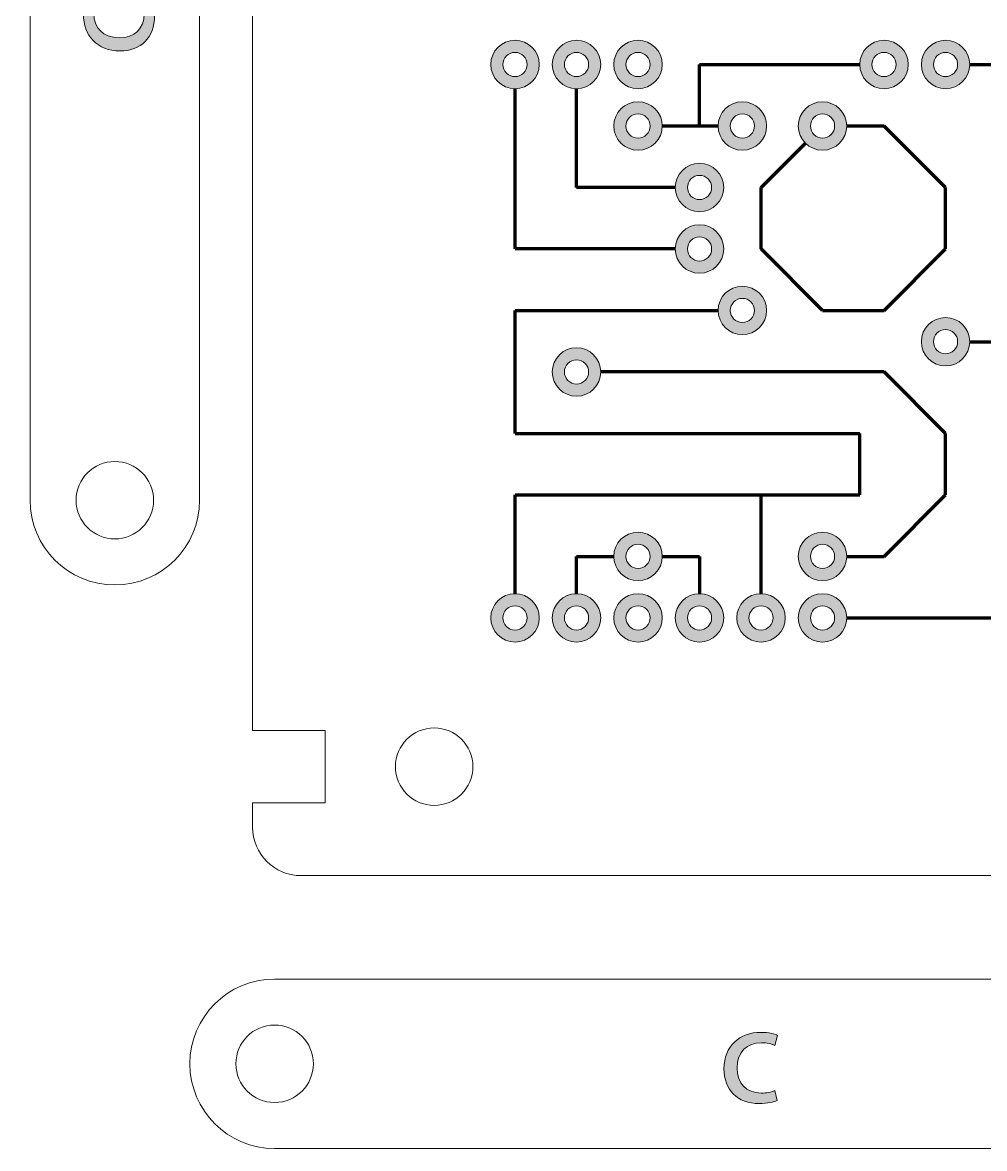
# Model space of a CAD drawing. Header units: inches. Extents: x 4 to 407, y 4 to 300.
# Drawn here: x 95.27 to 135, y 5.23 to 51.75 of the extents above; entities that cross this region are included whole.
import ezdxf

# ---------------------------------------------------------------- set-up
doc = ezdxf.new("R2010")
doc.units = ezdxf.units.IN
doc.header["$MEASUREMENT"] = 0
doc.layers.add('Ebene 1', color=7, linetype='Continuous')

# ---------------------------------------------------------------- blocks, each defined once
blk = doc.blocks.new('block 48')
at = {"layer": 'Ebene 1'}
h = blk.add_hatch(color=250, dxfattribs=at)
h.dxf.hatch_style = 2
edge = h.paths.add_edge_path()
edge.add_spline(control_points=[(114.614, 50.015), (114.614, 49.462), (115.061, 49.014), (115.614, 49.014), (116.166, 49.014), (116.614, 49.462), (116.614, 50.015), (116.614, 50.566), (116.166, 51.014), (115.614, 51.014), (115.061, 51.014), (114.614, 50.566), (114.614, 50.015)], knot_values=[0, 0, 0, 0, 1, 1, 1, 2, 2, 2, 3, 3, 3, 4, 4, 4, 4], degree=3, periodic=1)
edge = h.paths.add_edge_path()
edge.add_spline(control_points=[(116.113, 50.014), (116.113, 49.738), (115.89, 49.514), (115.614, 49.514), (115.338, 49.514), (115.114, 49.738), (115.114, 50.014), (115.114, 50.29), (115.338, 50.514), (115.614, 50.514), (115.89, 50.514), (116.113, 50.29), (116.113, 50.014)], knot_values=[0, 0, 0, 0, 1, 1, 1, 2, 2, 2, 3, 3, 3, 4, 4, 4, 4], degree=3, periodic=1)
h = blk.add_hatch(color=250, dxfattribs=at)
h.dxf.hatch_style = 2
edge = h.paths.add_edge_path()
edge.add_spline(control_points=[(117.154, 50.015), (117.154, 49.462), (117.601, 49.014), (118.154, 49.014), (118.706, 49.014), (119.153, 49.462), (119.153, 50.015), (119.153, 50.566), (118.706, 51.014), (118.154, 51.014), (117.601, 51.014), (117.154, 50.566), (117.154, 50.015)], knot_values=[0, 0, 0, 0, 1, 1, 1, 2, 2, 2, 3, 3, 3, 4, 4, 4, 4], degree=3, periodic=1)
edge = h.paths.add_edge_path()
edge.add_spline(control_points=[(118.654, 50.014), (118.654, 49.738), (118.43, 49.514), (118.154, 49.514), (117.877, 49.514), (117.653, 49.738), (117.653, 50.014), (117.653, 50.29), (117.877, 50.514), (118.154, 50.514), (118.43, 50.514), (118.654, 50.29), (118.654, 50.014)], knot_values=[0, 0, 0, 0, 1, 1, 1, 2, 2, 2, 3, 3, 3, 4, 4, 4, 4], degree=3, periodic=1)
h = blk.add_hatch(color=250, dxfattribs=at)
h.dxf.hatch_style = 2
edge = h.paths.add_edge_path()
edge.add_spline(control_points=[(119.694, 50.014), (119.694, 49.462), (120.142, 49.014), (120.693, 49.014), (121.246, 49.014), (121.694, 49.462), (121.694, 50.014), (121.694, 50.566), (121.246, 51.014), (120.693, 51.014), (120.142, 51.014), (119.694, 50.566), (119.694, 50.014)], knot_values=[0, 0, 0, 0, 1, 1, 1, 2, 2, 2, 3, 3, 3, 4, 4, 4, 4], degree=3, periodic=1)
edge = h.paths.add_edge_path()
edge.add_spline(control_points=[(121.194, 50.014), (121.194, 49.738), (120.97, 49.514), (120.694, 49.514), (120.418, 49.514), (120.194, 49.738), (120.194, 50.014), (120.194, 50.29), (120.418, 50.514), (120.694, 50.514), (120.97, 50.514), (121.194, 50.29), (121.194, 50.014)], knot_values=[0, 0, 0, 0, 1, 1, 1, 2, 2, 2, 3, 3, 3, 4, 4, 4, 4], degree=3, periodic=1)
h = blk.add_hatch(color=250, dxfattribs=at)
h.dxf.hatch_style = 2
edge = h.paths.add_edge_path()
edge.add_spline(control_points=[(129.854, 50.015), (129.854, 49.462), (130.301, 49.014), (130.854, 49.014), (131.406, 49.014), (131.853, 49.462), (131.853, 50.015), (131.853, 50.566), (131.406, 51.014), (130.854, 51.014), (130.301, 51.014), (129.854, 50.566), (129.854, 50.015)], knot_values=[0, 0, 0, 0, 1, 1, 1, 2, 2, 2, 3, 3, 3, 4, 4, 4, 4], degree=3, periodic=1)
edge = h.paths.add_edge_path()
edge.add_spline(control_points=[(131.354, 50.014), (131.354, 49.738), (131.13, 49.514), (130.854, 49.514), (130.577, 49.514), (130.353, 49.738), (130.353, 50.014), (130.353, 50.29), (130.577, 50.514), (130.854, 50.514), (131.13, 50.514), (131.354, 50.29), (131.354, 50.014)], knot_values=[0, 0, 0, 0, 1, 1, 1, 2, 2, 2, 3, 3, 3, 4, 4, 4, 4], degree=3, periodic=1)
h = blk.add_hatch(color=250, dxfattribs=at)
h.dxf.hatch_style = 2
edge = h.paths.add_edge_path()
edge.add_spline(control_points=[(132.394, 50.015), (132.394, 49.462), (132.842, 49.014), (133.394, 49.014), (133.946, 49.014), (134.394, 49.462), (134.394, 50.015), (134.394, 50.566), (133.946, 51.014), (133.394, 51.014), (132.842, 51.014), (132.394, 50.566), (132.394, 50.015)], knot_values=[0, 0, 0, 0, 1, 1, 1, 2, 2, 2, 3, 3, 3, 4, 4, 4, 4], degree=3, periodic=1)
edge = h.paths.add_edge_path()
edge.add_spline(control_points=[(133.894, 50.014), (133.894, 49.738), (133.67, 49.514), (133.394, 49.514), (133.118, 49.514), (132.894, 49.738), (132.894, 50.014), (132.894, 50.29), (133.118, 50.514), (133.394, 50.514), (133.67, 50.514), (133.894, 50.29), (133.894, 50.014)], knot_values=[0, 0, 0, 0, 1, 1, 1, 2, 2, 2, 3, 3, 3, 4, 4, 4, 4], degree=3, periodic=1)
h = blk.add_hatch(color=250, dxfattribs=at)
h.dxf.hatch_style = 2
edge = h.paths.add_edge_path()
edge.add_spline(control_points=[(119.694, 47.474), (119.694, 46.922), (120.142, 46.474), (120.693, 46.474), (121.246, 46.474), (121.694, 46.922), (121.694, 47.474), (121.694, 48.026), (121.246, 48.474), (120.693, 48.474), (120.142, 48.474), (119.694, 48.026), (119.694, 47.474)], knot_values=[0, 0, 0, 0, 1, 1, 1, 2, 2, 2, 3, 3, 3, 4, 4, 4, 4], degree=3, periodic=1)
edge = h.paths.add_edge_path()
edge.add_spline(control_points=[(121.194, 47.473), (121.194, 47.198), (120.97, 46.974), (120.694, 46.974), (120.418, 46.974), (120.194, 47.198), (120.194, 47.473), (120.194, 47.75), (120.418, 47.974), (120.694, 47.974), (120.97, 47.974), (121.194, 47.75), (121.194, 47.473)], knot_values=[0, 0, 0, 0, 1, 1, 1, 2, 2, 2, 3, 3, 3, 4, 4, 4, 4], degree=3, periodic=1)
h = blk.add_hatch(color=250, dxfattribs=at)
h.dxf.hatch_style = 2
edge = h.paths.add_edge_path()
edge.add_spline(control_points=[(124.003, 47.474), (124.003, 46.922), (124.451, 46.474), (125.004, 46.474), (125.556, 46.474), (126.004, 46.922), (126.004, 47.474), (126.004, 48.027), (125.556, 48.474), (125.004, 48.474), (124.451, 48.474), (124.003, 48.027), (124.003, 47.474)], knot_values=[0, 0, 0, 0, 1, 1, 1, 2, 2, 2, 3, 3, 3, 4, 4, 4, 4], degree=3, periodic=1)
edge = h.paths.add_edge_path()
edge.add_spline(control_points=[(125.503, 47.474), (125.503, 47.198), (125.28, 46.974), (125.004, 46.974), (124.728, 46.974), (124.504, 47.198), (124.504, 47.474), (124.504, 47.75), (124.728, 47.974), (125.004, 47.974), (125.28, 47.974), (125.503, 47.75), (125.503, 47.474)], knot_values=[0, 0, 0, 0, 1, 1, 1, 2, 2, 2, 3, 3, 3, 4, 4, 4, 4], degree=3, periodic=1)
h = blk.add_hatch(color=250, dxfattribs=at)
h.dxf.hatch_style = 2
edge = h.paths.add_edge_path()
edge.add_spline(control_points=[(127.314, 47.473), (127.314, 46.922), (127.761, 46.474), (128.314, 46.474), (128.866, 46.474), (129.314, 46.922), (129.314, 47.473), (129.314, 48.026), (128.866, 48.473), (128.314, 48.473), (127.761, 48.473), (127.314, 48.026), (127.314, 47.473)], knot_values=[0, 0, 0, 0, 1, 1, 1, 2, 2, 2, 3, 3, 3, 4, 4, 4, 4], degree=3, periodic=1)
edge = h.paths.add_edge_path()
edge.add_spline(control_points=[(128.813, 47.473), (128.813, 47.197), (128.59, 46.973), (128.314, 46.973), (128.038, 46.973), (127.814, 47.197), (127.814, 47.473), (127.814, 47.75), (128.038, 47.974), (128.314, 47.974), (128.59, 47.974), (128.813, 47.75), (128.813, 47.473)], knot_values=[0, 0, 0, 0, 1, 1, 1, 2, 2, 2, 3, 3, 3, 4, 4, 4, 4], degree=3, periodic=1)
h = blk.add_hatch(color=250, dxfattribs=at)
h.dxf.hatch_style = 2
edge = h.paths.add_edge_path()
edge.add_spline(control_points=[(122.234, 44.934), (122.234, 44.382), (122.681, 43.934), (123.234, 43.934), (123.786, 43.934), (124.234, 44.382), (124.234, 44.934), (124.234, 45.486), (123.786, 45.934), (123.234, 45.934), (122.681, 45.934), (122.234, 45.486), (122.234, 44.934)], knot_values=[0, 0, 0, 0, 1, 1, 1, 2, 2, 2, 3, 3, 3, 4, 4, 4, 4], degree=3, periodic=1)
edge = h.paths.add_edge_path()
edge.add_spline(control_points=[(123.734, 44.934), (123.734, 44.658), (123.51, 44.434), (123.234, 44.434), (122.958, 44.434), (122.734, 44.658), (122.734, 44.934), (122.734, 45.21), (122.958, 45.434), (123.234, 45.434), (123.51, 45.434), (123.734, 45.21), (123.734, 44.934)], knot_values=[0, 0, 0, 0, 1, 1, 1, 2, 2, 2, 3, 3, 3, 4, 4, 4, 4], degree=3, periodic=1)
h = blk.add_hatch(color=250, dxfattribs=at)
h.dxf.hatch_style = 2
edge = h.paths.add_edge_path()
edge.add_spline(control_points=[(122.234, 42.394), (122.234, 41.841), (122.681, 41.394), (123.234, 41.394), (123.786, 41.394), (124.234, 41.841), (124.234, 42.394), (124.234, 42.946), (123.786, 43.394), (123.234, 43.394), (122.681, 43.394), (122.234, 42.946), (122.234, 42.394)], knot_values=[0, 0, 0, 0, 1, 1, 1, 2, 2, 2, 3, 3, 3, 4, 4, 4, 4], degree=3, periodic=1)
edge = h.paths.add_edge_path()
edge.add_spline(control_points=[(123.734, 42.393), (123.734, 42.118), (123.51, 41.894), (123.234, 41.894), (122.958, 41.894), (122.734, 42.118), (122.734, 42.393), (122.734, 42.67), (122.958, 42.894), (123.234, 42.894), (123.51, 42.894), (123.734, 42.67), (123.734, 42.393)], knot_values=[0, 0, 0, 0, 1, 1, 1, 2, 2, 2, 3, 3, 3, 4, 4, 4, 4], degree=3, periodic=1)
h = blk.add_hatch(color=250, dxfattribs=at)
h.dxf.hatch_style = 2
edge = h.paths.add_edge_path()
edge.add_spline(control_points=[(124.003, 39.854), (124.003, 39.302), (124.451, 38.854), (125.004, 38.854), (125.556, 38.854), (126.004, 39.302), (126.004, 39.854), (126.004, 40.406), (125.556, 40.854), (125.004, 40.854), (124.451, 40.854), (124.003, 40.406), (124.003, 39.854)], knot_values=[0, 0, 0, 0, 1, 1, 1, 2, 2, 2, 3, 3, 3, 4, 4, 4, 4], degree=3, periodic=1)
edge = h.paths.add_edge_path()
edge.add_spline(control_points=[(125.503, 39.854), (125.503, 39.578), (125.28, 39.354), (125.004, 39.354), (124.728, 39.354), (124.504, 39.578), (124.504, 39.854), (124.504, 40.13), (124.728, 40.354), (125.004, 40.354), (125.28, 40.354), (125.503, 40.13), (125.503, 39.854)], knot_values=[0, 0, 0, 0, 1, 1, 1, 2, 2, 2, 3, 3, 3, 4, 4, 4, 4], degree=3, periodic=1)
h = blk.add_hatch(color=250, dxfattribs=at)
h.dxf.hatch_style = 2
edge = h.paths.add_edge_path()
edge.add_spline(control_points=[(132.394, 38.562), (132.394, 38.01), (132.842, 37.563), (133.394, 37.563), (133.946, 37.563), (134.394, 38.01), (134.394, 38.562), (134.394, 39.115), (133.946, 39.562), (133.394, 39.562), (132.842, 39.562), (132.394, 39.115), (132.394, 38.562)], knot_values=[0, 0, 0, 0, 1, 1, 1, 2, 2, 2, 3, 3, 3, 4, 4, 4, 4], degree=3, periodic=1)
edge = h.paths.add_edge_path()
edge.add_spline(control_points=[(133.894, 38.562), (133.894, 38.286), (133.67, 38.062), (133.394, 38.062), (133.118, 38.062), (132.894, 38.286), (132.894, 38.562), (132.894, 38.839), (133.118, 39.063), (133.394, 39.063), (133.67, 39.063), (133.894, 38.839), (133.894, 38.562)], knot_values=[0, 0, 0, 0, 1, 1, 1, 2, 2, 2, 3, 3, 3, 4, 4, 4, 4], degree=3, periodic=1)
h = blk.add_hatch(color=250, dxfattribs=at)
h.dxf.hatch_style = 2
edge = h.paths.add_edge_path()
edge.add_spline(control_points=[(117.154, 37.315), (117.154, 36.762), (117.601, 36.313), (118.154, 36.313), (118.706, 36.313), (119.153, 36.762), (119.153, 37.315), (119.153, 37.866), (118.706, 38.314), (118.154, 38.314), (117.601, 38.314), (117.154, 37.866), (117.154, 37.315)], knot_values=[0, 0, 0, 0, 1, 1, 1, 2, 2, 2, 3, 3, 3, 4, 4, 4, 4], degree=3, periodic=1)
edge = h.paths.add_edge_path()
edge.add_spline(control_points=[(118.654, 37.314), (118.654, 37.038), (118.43, 36.814), (118.154, 36.814), (117.877, 36.814), (117.653, 37.038), (117.653, 37.314), (117.653, 37.59), (117.877, 37.814), (118.154, 37.814), (118.43, 37.814), (118.654, 37.59), (118.654, 37.314)], knot_values=[0, 0, 0, 0, 1, 1, 1, 2, 2, 2, 3, 3, 3, 4, 4, 4, 4], degree=3, periodic=1)
h = blk.add_hatch(color=250, dxfattribs=at)
h.dxf.hatch_style = 2
edge = h.paths.add_edge_path()
edge.add_spline(control_points=[(119.694, 29.693), (119.694, 29.141), (120.142, 28.693), (120.694, 28.693), (121.246, 28.693), (121.694, 29.141), (121.694, 29.693), (121.694, 30.245), (121.246, 30.693), (120.694, 30.693), (120.142, 30.693), (119.694, 30.245), (119.694, 29.693)], knot_values=[0, 0, 0, 0, 1, 1, 1, 2, 2, 2, 3, 3, 3, 4, 4, 4, 4], degree=3, periodic=1)
edge = h.paths.add_edge_path()
edge.add_spline(control_points=[(121.194, 29.693), (121.194, 29.417), (120.97, 29.193), (120.694, 29.193), (120.418, 29.193), (120.194, 29.417), (120.194, 29.693), (120.194, 29.969), (120.418, 30.193), (120.694, 30.193), (120.97, 30.193), (121.194, 29.969), (121.194, 29.693)], knot_values=[0, 0, 0, 0, 1, 1, 1, 2, 2, 2, 3, 3, 3, 4, 4, 4, 4], degree=3, periodic=1)
h = blk.add_hatch(color=250, dxfattribs=at)
h.dxf.hatch_style = 2
edge = h.paths.add_edge_path()
edge.add_spline(control_points=[(127.314, 29.693), (127.314, 29.141), (127.761, 28.693), (128.314, 28.693), (128.866, 28.693), (129.314, 29.141), (129.314, 29.693), (129.314, 30.245), (128.866, 30.693), (128.314, 30.693), (127.761, 30.693), (127.314, 30.245), (127.314, 29.693)], knot_values=[0, 0, 0, 0, 1, 1, 1, 2, 2, 2, 3, 3, 3, 4, 4, 4, 4], degree=3, periodic=1)
edge = h.paths.add_edge_path()
edge.add_spline(control_points=[(128.813, 29.693), (128.813, 29.417), (128.59, 29.193), (128.314, 29.193), (128.038, 29.193), (127.814, 29.417), (127.814, 29.693), (127.814, 29.969), (128.038, 30.193), (128.314, 30.193), (128.59, 30.193), (128.813, 29.969), (128.813, 29.693)], knot_values=[0, 0, 0, 0, 1, 1, 1, 2, 2, 2, 3, 3, 3, 4, 4, 4, 4], degree=3, periodic=1)
h = blk.add_hatch(color=250, dxfattribs=at)
h.dxf.hatch_style = 2
edge = h.paths.add_edge_path()
edge.add_spline(control_points=[(114.614, 27.154), (114.614, 26.602), (115.061, 26.154), (115.613, 26.154), (116.166, 26.154), (116.614, 26.602), (116.614, 27.154), (116.614, 27.706), (116.166, 28.153), (115.613, 28.153), (115.061, 28.153), (114.614, 27.706), (114.614, 27.154)], knot_values=[0, 0, 0, 0, 1, 1, 1, 2, 2, 2, 3, 3, 3, 4, 4, 4, 4], degree=3, periodic=1)
edge = h.paths.add_edge_path()
edge.add_spline(control_points=[(116.113, 27.154), (116.113, 26.877), (115.89, 26.653), (115.614, 26.653), (115.338, 26.653), (115.114, 26.877), (115.114, 27.154), (115.114, 27.43), (115.338, 27.654), (115.614, 27.654), (115.89, 27.654), (116.113, 27.43), (116.113, 27.154)], knot_values=[0, 0, 0, 0, 1, 1, 1, 2, 2, 2, 3, 3, 3, 4, 4, 4, 4], degree=3, periodic=1)
h = blk.add_hatch(color=250, dxfattribs=at)
h.dxf.hatch_style = 2
edge = h.paths.add_edge_path()
edge.add_spline(control_points=[(117.154, 27.154), (117.154, 26.602), (117.601, 26.154), (118.154, 26.154), (118.706, 26.154), (119.153, 26.602), (119.153, 27.154), (119.153, 27.706), (118.706, 28.153), (118.154, 28.153), (117.601, 28.153), (117.154, 27.706), (117.154, 27.154)], knot_values=[0, 0, 0, 0, 1, 1, 1, 2, 2, 2, 3, 3, 3, 4, 4, 4, 4], degree=3, periodic=1)
edge = h.paths.add_edge_path()
edge.add_spline(control_points=[(118.654, 27.154), (118.654, 26.877), (118.43, 26.653), (118.154, 26.653), (117.877, 26.653), (117.653, 26.877), (117.653, 27.154), (117.653, 27.43), (117.877, 27.654), (118.154, 27.654), (118.43, 27.654), (118.654, 27.43), (118.654, 27.154)], knot_values=[0, 0, 0, 0, 1, 1, 1, 2, 2, 2, 3, 3, 3, 4, 4, 4, 4], degree=3, periodic=1)
h = blk.add_hatch(color=250, dxfattribs=at)
h.dxf.hatch_style = 2
edge = h.paths.add_edge_path()
edge.add_spline(control_points=[(119.694, 27.154), (119.694, 26.602), (120.142, 26.154), (120.693, 26.154), (121.246, 26.154), (121.694, 26.602), (121.694, 27.154), (121.694, 27.706), (121.246, 28.153), (120.693, 28.153), (120.142, 28.153), (119.694, 27.706), (119.694, 27.154)], knot_values=[0, 0, 0, 0, 1, 1, 1, 2, 2, 2, 3, 3, 3, 4, 4, 4, 4], degree=3, periodic=1)
edge = h.paths.add_edge_path()
edge.add_spline(control_points=[(121.194, 27.154), (121.194, 26.877), (120.97, 26.653), (120.694, 26.653), (120.418, 26.653), (120.194, 26.877), (120.194, 27.154), (120.194, 27.43), (120.418, 27.654), (120.694, 27.654), (120.97, 27.654), (121.194, 27.43), (121.194, 27.154)], knot_values=[0, 0, 0, 0, 1, 1, 1, 2, 2, 2, 3, 3, 3, 4, 4, 4, 4], degree=3, periodic=1)
h = blk.add_hatch(color=250, dxfattribs=at)
h.dxf.hatch_style = 2
edge = h.paths.add_edge_path()
edge.add_spline(control_points=[(122.234, 27.154), (122.234, 26.602), (122.681, 26.154), (123.234, 26.154), (123.786, 26.154), (124.234, 26.602), (124.234, 27.154), (124.234, 27.706), (123.786, 28.153), (123.234, 28.153), (122.681, 28.153), (122.234, 27.706), (122.234, 27.154)], knot_values=[0, 0, 0, 0, 1, 1, 1, 2, 2, 2, 3, 3, 3, 4, 4, 4, 4], degree=3, periodic=1)
edge = h.paths.add_edge_path()
edge.add_spline(control_points=[(123.734, 27.154), (123.734, 26.877), (123.51, 26.653), (123.234, 26.653), (122.958, 26.653), (122.734, 26.877), (122.734, 27.154), (122.734, 27.43), (122.958, 27.654), (123.234, 27.654), (123.51, 27.654), (123.734, 27.43), (123.734, 27.154)], knot_values=[0, 0, 0, 0, 1, 1, 1, 2, 2, 2, 3, 3, 3, 4, 4, 4, 4], degree=3, periodic=1)
h = blk.add_hatch(color=250, dxfattribs=at)
h.dxf.hatch_style = 2
edge = h.paths.add_edge_path()
edge.add_spline(control_points=[(124.774, 27.154), (124.774, 26.602), (125.222, 26.154), (125.774, 26.154), (126.326, 26.154), (126.774, 26.602), (126.774, 27.154), (126.774, 27.706), (126.326, 28.153), (125.774, 28.153), (125.222, 28.153), (124.774, 27.706), (124.774, 27.154)], knot_values=[0, 0, 0, 0, 1, 1, 1, 2, 2, 2, 3, 3, 3, 4, 4, 4, 4], degree=3, periodic=1)
edge = h.paths.add_edge_path()
edge.add_spline(control_points=[(126.274, 27.154), (126.274, 26.877), (126.05, 26.653), (125.774, 26.653), (125.498, 26.653), (125.274, 26.877), (125.274, 27.154), (125.274, 27.43), (125.498, 27.654), (125.774, 27.654), (126.05, 27.654), (126.274, 27.43), (126.274, 27.154)], knot_values=[0, 0, 0, 0, 1, 1, 1, 2, 2, 2, 3, 3, 3, 4, 4, 4, 4], degree=3, periodic=1)
h = blk.add_hatch(color=250, dxfattribs=at)
h.dxf.hatch_style = 2
edge = h.paths.add_edge_path()
edge.add_spline(control_points=[(127.314, 27.154), (127.314, 26.602), (127.761, 26.154), (128.314, 26.154), (128.867, 26.154), (129.314, 26.602), (129.314, 27.154), (129.314, 27.706), (128.867, 28.153), (128.314, 28.153), (127.761, 28.153), (127.314, 27.706), (127.314, 27.154)], knot_values=[0, 0, 0, 0, 1, 1, 1, 2, 2, 2, 3, 3, 3, 4, 4, 4, 4], degree=3, periodic=1)
edge = h.paths.add_edge_path()
edge.add_spline(control_points=[(128.814, 27.154), (128.814, 26.877), (128.59, 26.653), (128.314, 26.653), (128.038, 26.653), (127.814, 26.877), (127.814, 27.154), (127.814, 27.43), (128.038, 27.654), (128.314, 27.654), (128.59, 27.654), (128.814, 27.43), (128.814, 27.154)], knot_values=[0, 0, 0, 0, 1, 1, 1, 2, 2, 2, 3, 3, 3, 4, 4, 4, 4], degree=3, periodic=1)
at = {"layer": 'Ebene 1', "color": 250, "lineweight": 100}
for points in [[(123.234, 47.474), (123.234, 50.015)], [(123.234, 50.015), (129.854, 50.015)], [(134.394, 50.015), (135.934, 50.014)], [(115.614, 42.394), (115.614, 49.014)], [(118.154, 44.934), (118.154, 49.014)], [(121.694, 47.474), (123.234, 47.474)], [(123.234, 47.474), (124.003, 47.474)], [(130.854, 47.473), (129.314, 47.473)], [(133.394, 44.934), (130.854, 47.473)], [(125.774, 44.934), (127.609, 46.764)], [(122.234, 44.934), (118.154, 44.934)], [(125.774, 42.393), (125.774, 44.934)], [(133.394, 42.393), (133.394, 44.934)], [(122.234, 42.394), (115.614, 42.394)], [(128.314, 39.854), (125.774, 42.393)], [(130.854, 39.854), (133.394, 42.393)], [(115.613, 34.773), (115.613, 39.854)], [(115.613, 39.854), (124.003, 39.854)], [(128.314, 39.854), (130.854, 39.854)], [(134.394, 38.562), (135.934, 38.562)], [(130.854, 37.314), (119.153, 37.315)], [(133.394, 34.773), (130.854, 37.314)], [(115.613, 34.773), (129.854, 34.773)], [(129.854, 32.233), (129.854, 34.773)], [(133.394, 32.233), (133.394, 34.773)], [(115.613, 28.153), (115.614, 32.233)], [(115.614, 32.233), (129.854, 32.233)], [(125.774, 31.808), (125.774, 32.233)], [(130.854, 29.693), (133.394, 32.233)], [(125.774, 28.153), (125.774, 31.808)], [(118.154, 28.153), (118.154, 29.693)], [(118.154, 29.693), (119.694, 29.693)], [(121.694, 29.693), (123.234, 29.693)], [(123.234, 29.693), (123.234, 28.153)], [(129.314, 29.693), (130.854, 29.693)], [(129.314, 27.154), (135.934, 27.154)]]:
    blk.add_lwpolyline(points, dxfattribs=at)
at = {"layer": 'Ebene 1', "lineweight": 0}
for points, knots in [([(104.774, 296.507), (104.774, 296.507), (104.774, 295.507), (104.774, 295.507), (104.774, 295.507), (107.774, 295.507), (107.774, 295.507), (107.774, 295.507), (107.774, 292.507), (107.774, 292.507), (107.774, 292.507), (104.774, 292.507), (104.774, 292.507), (104.774, 292.507), (104.774, 260.507), (104.774, 260.507), (104.774, 260.507), (107.774, 260.507), (107.774, 260.507), (107.774, 260.507), (107.774, 257.507), (107.774, 257.507), (107.774, 257.507), (104.774, 257.507), (104.774, 257.507), (104.774, 257.507), (104.774, 225.507), (104.774, 225.507), (104.774, 225.507), (107.774, 225.507), (107.774, 225.507), (107.774, 225.507), (107.774, 222.507), (107.774, 222.507), (107.774, 222.507), (104.774, 222.507), (104.774, 222.507), (104.774, 222.507), (104.774, 190.507), (104.774, 190.507), (104.774, 190.507), (107.774, 190.507), (107.774, 190.507), (107.774, 190.507), (107.774, 187.507), (107.774, 187.507), (107.774, 187.507), (104.774, 187.507), (104.774, 187.507), (104.774, 187.507), (95.273, 187.507), (95.273, 187.507), (95.273, 187.507), (95.273, 127.507), (95.273, 127.507), (95.273, 127.507), (104.774, 127.507), (104.774, 127.507), (104.774, 127.507), (107.774, 127.507), (107.774, 127.507), (107.774, 127.507), (107.774, 124.507), (107.774, 124.507), (107.774, 124.507), (104.774, 124.507), (104.774, 124.507), (104.774, 124.507), (104.774, 92.507), (104.774, 92.507), (104.774, 92.507), (107.774, 92.507), (107.774, 92.507), (107.774, 92.507), (107.774, 89.507), (107.774, 89.507), (107.774, 89.507), (104.774, 89.507), (104.774, 89.507), (104.774, 89.507), (104.774, 57.507), (104.774, 57.507), (104.774, 57.507), (107.774, 57.507), (107.774, 57.507), (107.774, 57.507), (107.774, 54.507), (107.774, 54.507), (107.774, 54.507), (104.774, 54.507), (104.774, 54.507), (104.774, 54.507), (104.774, 22.507), (104.774, 22.507), (104.774, 22.507), (107.774, 22.507), (107.774, 22.507), (107.774, 22.507), (107.774, 19.507), (107.774, 19.507), (107.774, 19.507), (104.774, 19.507), (104.774, 19.507), (104.774, 19.507), (104.774, 18.507), (104.774, 18.507), (104.774, 17.403), (105.669, 16.507), (106.774, 16.507), (106.774, 16.507), (143.773, 16.507), (143.773, 16.507), (144.878, 16.507), (145.774, 17.403), (145.774, 18.507), (145.774, 18.507), (145.774, 19.507), (145.774, 19.507), (145.774, 19.507), (142.774, 19.507), (142.774, 19.507), (142.774, 19.507), (142.774, 22.507), (142.774, 22.507), (142.774, 22.507), (145.774, 22.507), (145.774, 22.507), (145.774, 22.507), (145.774, 54.507), (145.774, 54.507), (145.774, 54.507), (142.774, 54.507), (142.774, 54.507), (142.774, 54.507), (142.774, 57.507), (142.774, 57.507), (142.774, 57.507), (145.774, 57.507), (145.774, 57.507), (145.774, 57.507), (145.774, 89.507), (145.774, 89.507), (145.774, 89.507), (142.774, 89.507), (142.774, 89.507), (142.774, 89.507), (142.774, 92.507), (142.774, 92.507), (142.774, 92.507), (145.774, 92.507), (145.774, 92.507), (145.774, 92.507), (145.774, 124.507), (145.774, 124.507), (145.774, 124.507), (142.774, 124.507), (142.774, 124.507), (142.774, 124.507), (142.774, 127.507), (142.774, 127.507), (142.774, 127.507), (145.774, 127.507), (145.774, 127.507), (145.774, 127.507), (155.274, 127.507), (155.274, 127.507), (155.274, 127.507), (155.274, 187.507), (155.274, 187.507), (155.274, 187.507), (145.774, 187.507), (145.774, 187.507), (145.774, 187.507), (142.774, 187.507), (142.774, 187.507), (142.774, 187.507), (142.774, 190.507), (142.774, 190.507), (142.774, 190.507), (145.774, 190.507), (145.774, 190.507), (145.774, 190.507), (145.774, 222.507), (145.774, 222.507), (145.774, 222.507), (142.774, 222.507), (142.774, 222.507), (142.774, 222.507), (142.774, 225.507), (142.774, 225.507), (142.774, 225.507), (145.774, 225.507), (145.774, 225.507), (145.774, 225.507), (145.774, 257.507), (145.774, 257.507), (145.774, 257.507), (142.774, 257.507), (142.774, 257.507), (142.774, 257.507), (142.774, 260.507), (142.774, 260.507), (142.774, 260.507), (145.774, 260.507), (145.774, 260.507), (145.774, 260.507), (145.774, 292.507), (145.774, 292.507), (145.774, 292.507), (142.774, 292.507), (142.774, 292.507), (142.774, 292.507), (142.774, 295.507), (142.774, 295.507), (142.774, 295.507), (145.774, 295.507), (145.774, 295.507), (145.774, 295.507), (145.774, 296.507), (145.774, 296.507), (145.774, 297.611), (144.878, 298.507), (143.773, 298.507), (143.773, 298.507), (106.774, 298.507), (106.774, 298.507), (105.669, 298.507), (104.774, 297.611), (104.774, 296.507)], [0, 0, 0, 0, 1, 1, 1, 2, 2, 2, 3, 3, 3, 4, 4, 4, 5, 5, 5, 6, 6, 6, 7, 7, 7, 8, 8, 8, 9, 9, 9, 10, 10, 10, 11, 11, 11, 12, 12, 12, 13, 13, 13, 14, 14, 14, 15, 15, 15, 16, 16, 16, 17, 17, 17, 18, 18, 18, 19, 19, 19, 20, 20, 20, 21, 21, 21, 22, 22, 22, 23, 23, 23, 24, 24, 24, 25, 25, 25, 26, 26, 26, 27, 27, 27, 28, 28, 28, 29, 29, 29, 30, 30, 30, 31, 31, 31, 32, 32, 32, 33, 33, 33, 34, 34, 34, 35, 35, 35, 36, 36, 36, 37, 37, 37, 38, 38, 38, 39, 39, 39, 40, 40, 40, 41, 41, 41, 42, 42, 42, 43, 43, 43, 44, 44, 44, 45, 45, 45, 46, 46, 46, 47, 47, 47, 48, 48, 48, 49, 49, 49, 50, 50, 50, 51, 51, 51, 52, 52, 52, 53, 53, 53, 54, 54, 54, 55, 55, 55, 56, 56, 56, 57, 57, 57, 58, 58, 58, 59, 59, 59, 60, 60, 60, 61, 61, 61, 62, 62, 62, 63, 63, 63, 64, 64, 64, 65, 65, 65, 66, 66, 66, 67, 67, 67, 68, 68, 68, 69, 69, 69, 70, 70, 70, 71, 71, 71, 72, 72, 72, 73, 73, 73, 74, 74, 74, 75, 75, 75, 76, 76, 76, 76]), ([(114.614, 50.015), (114.614, 49.462), (115.061, 49.014), (115.614, 49.014), (116.166, 49.014), (116.614, 49.462), (116.614, 50.015), (116.614, 50.566), (116.166, 51.014), (115.614, 51.014), (115.061, 51.014), (114.614, 50.566), (114.614, 50.015)], [0, 0, 0, 0, 1, 1, 1, 2, 2, 2, 3, 3, 3, 4, 4, 4, 4]), ([(117.154, 50.015), (117.154, 49.462), (117.601, 49.014), (118.154, 49.014), (118.706, 49.014), (119.153, 49.462), (119.153, 50.015), (119.153, 50.566), (118.706, 51.014), (118.154, 51.014), (117.601, 51.014), (117.154, 50.566), (117.154, 50.015)], [0, 0, 0, 0, 1, 1, 1, 2, 2, 2, 3, 3, 3, 4, 4, 4, 4]), ([(119.694, 50.014), (119.694, 49.462), (120.142, 49.014), (120.693, 49.014), (121.246, 49.014), (121.694, 49.462), (121.694, 50.014), (121.694, 50.566), (121.246, 51.014), (120.693, 51.014), (120.142, 51.014), (119.694, 50.566), (119.694, 50.014)], [0, 0, 0, 0, 1, 1, 1, 2, 2, 2, 3, 3, 3, 4, 4, 4, 4]), ([(129.854, 50.015), (129.854, 49.462), (130.301, 49.014), (130.854, 49.014), (131.406, 49.014), (131.853, 49.462), (131.853, 50.015), (131.853, 50.566), (131.406, 51.014), (130.854, 51.014), (130.301, 51.014), (129.854, 50.566), (129.854, 50.015)], [0, 0, 0, 0, 1, 1, 1, 2, 2, 2, 3, 3, 3, 4, 4, 4, 4]), ([(132.394, 50.015), (132.394, 49.462), (132.842, 49.014), (133.394, 49.014), (133.946, 49.014), (134.394, 49.462), (134.394, 50.015), (134.394, 50.566), (133.946, 51.014), (133.394, 51.014), (132.842, 51.014), (132.394, 50.566), (132.394, 50.015)], [0, 0, 0, 0, 1, 1, 1, 2, 2, 2, 3, 3, 3, 4, 4, 4, 4]), ([(116.113, 50.014), (116.113, 49.738), (115.89, 49.514), (115.614, 49.514), (115.338, 49.514), (115.114, 49.738), (115.114, 50.014), (115.114, 50.29), (115.338, 50.514), (115.614, 50.514), (115.89, 50.514), (116.113, 50.29), (116.113, 50.014)], [0, 0, 0, 0, 1, 1, 1, 2, 2, 2, 3, 3, 3, 4, 4, 4, 4]), ([(118.654, 50.014), (118.654, 49.738), (118.43, 49.514), (118.154, 49.514), (117.877, 49.514), (117.653, 49.738), (117.653, 50.014), (117.653, 50.29), (117.877, 50.514), (118.154, 50.514), (118.43, 50.514), (118.654, 50.29), (118.654, 50.014)], [0, 0, 0, 0, 1, 1, 1, 2, 2, 2, 3, 3, 3, 4, 4, 4, 4]), ([(121.194, 50.014), (121.194, 49.738), (120.97, 49.514), (120.694, 49.514), (120.418, 49.514), (120.194, 49.738), (120.194, 50.014), (120.194, 50.29), (120.418, 50.514), (120.694, 50.514), (120.97, 50.514), (121.194, 50.29), (121.194, 50.014)], [0, 0, 0, 0, 1, 1, 1, 2, 2, 2, 3, 3, 3, 4, 4, 4, 4]), ([(131.354, 50.014), (131.354, 49.738), (131.13, 49.514), (130.854, 49.514), (130.577, 49.514), (130.353, 49.738), (130.353, 50.014), (130.353, 50.29), (130.577, 50.514), (130.854, 50.514), (131.13, 50.514), (131.354, 50.29), (131.354, 50.014)], [0, 0, 0, 0, 1, 1, 1, 2, 2, 2, 3, 3, 3, 4, 4, 4, 4]), ([(133.894, 50.014), (133.894, 49.738), (133.67, 49.514), (133.394, 49.514), (133.118, 49.514), (132.894, 49.738), (132.894, 50.014), (132.894, 50.29), (133.118, 50.514), (133.394, 50.514), (133.67, 50.514), (133.894, 50.29), (133.894, 50.014)], [0, 0, 0, 0, 1, 1, 1, 2, 2, 2, 3, 3, 3, 4, 4, 4, 4]), ([(119.694, 47.474), (119.694, 46.922), (120.142, 46.474), (120.693, 46.474), (121.246, 46.474), (121.694, 46.922), (121.694, 47.474), (121.694, 48.026), (121.246, 48.474), (120.693, 48.474), (120.142, 48.474), (119.694, 48.026), (119.694, 47.474)], [0, 0, 0, 0, 1, 1, 1, 2, 2, 2, 3, 3, 3, 4, 4, 4, 4]), ([(124.003, 47.474), (124.003, 46.922), (124.451, 46.474), (125.004, 46.474), (125.556, 46.474), (126.004, 46.922), (126.004, 47.474), (126.004, 48.027), (125.556, 48.474), (125.004, 48.474), (124.451, 48.474), (124.003, 48.027), (124.003, 47.474)], [0, 0, 0, 0, 1, 1, 1, 2, 2, 2, 3, 3, 3, 4, 4, 4, 4]), ([(127.314, 47.473), (127.314, 46.922), (127.761, 46.474), (128.314, 46.474), (128.866, 46.474), (129.314, 46.922), (129.314, 47.473), (129.314, 48.026), (128.866, 48.473), (128.314, 48.473), (127.761, 48.473), (127.314, 48.026), (127.314, 47.473)], [0, 0, 0, 0, 1, 1, 1, 2, 2, 2, 3, 3, 3, 4, 4, 4, 4]), ([(121.194, 47.473), (121.194, 47.198), (120.97, 46.974), (120.694, 46.974), (120.418, 46.974), (120.194, 47.198), (120.194, 47.473), (120.194, 47.75), (120.418, 47.974), (120.694, 47.974), (120.97, 47.974), (121.194, 47.75), (121.194, 47.473)], [0, 0, 0, 0, 1, 1, 1, 2, 2, 2, 3, 3, 3, 4, 4, 4, 4]), ([(125.503, 47.474), (125.503, 47.198), (125.28, 46.974), (125.004, 46.974), (124.728, 46.974), (124.504, 47.198), (124.504, 47.474), (124.504, 47.75), (124.728, 47.974), (125.004, 47.974), (125.28, 47.974), (125.503, 47.75), (125.503, 47.474)], [0, 0, 0, 0, 1, 1, 1, 2, 2, 2, 3, 3, 3, 4, 4, 4, 4]), ([(128.813, 47.473), (128.813, 47.197), (128.59, 46.973), (128.314, 46.973), (128.038, 46.973), (127.814, 47.197), (127.814, 47.473), (127.814, 47.75), (128.038, 47.974), (128.314, 47.974), (128.59, 47.974), (128.813, 47.75), (128.813, 47.473)], [0, 0, 0, 0, 1, 1, 1, 2, 2, 2, 3, 3, 3, 4, 4, 4, 4]), ([(122.234, 44.934), (122.234, 44.382), (122.681, 43.934), (123.234, 43.934), (123.786, 43.934), (124.234, 44.382), (124.234, 44.934), (124.234, 45.486), (123.786, 45.934), (123.234, 45.934), (122.681, 45.934), (122.234, 45.486), (122.234, 44.934)], [0, 0, 0, 0, 1, 1, 1, 2, 2, 2, 3, 3, 3, 4, 4, 4, 4]), ([(123.734, 44.934), (123.734, 44.658), (123.51, 44.434), (123.234, 44.434), (122.958, 44.434), (122.734, 44.658), (122.734, 44.934), (122.734, 45.21), (122.958, 45.434), (123.234, 45.434), (123.51, 45.434), (123.734, 45.21), (123.734, 44.934)], [0, 0, 0, 0, 1, 1, 1, 2, 2, 2, 3, 3, 3, 4, 4, 4, 4]), ([(122.234, 42.394), (122.234, 41.841), (122.681, 41.394), (123.234, 41.394), (123.786, 41.394), (124.234, 41.841), (124.234, 42.394), (124.234, 42.946), (123.786, 43.394), (123.234, 43.394), (122.681, 43.394), (122.234, 42.946), (122.234, 42.394)], [0, 0, 0, 0, 1, 1, 1, 2, 2, 2, 3, 3, 3, 4, 4, 4, 4]), ([(123.734, 42.393), (123.734, 42.118), (123.51, 41.894), (123.234, 41.894), (122.958, 41.894), (122.734, 42.118), (122.734, 42.393), (122.734, 42.67), (122.958, 42.894), (123.234, 42.894), (123.51, 42.894), (123.734, 42.67), (123.734, 42.393)], [0, 0, 0, 0, 1, 1, 1, 2, 2, 2, 3, 3, 3, 4, 4, 4, 4]), ([(124.003, 39.854), (124.003, 39.302), (124.451, 38.854), (125.004, 38.854), (125.556, 38.854), (126.004, 39.302), (126.004, 39.854), (126.004, 40.406), (125.556, 40.854), (125.004, 40.854), (124.451, 40.854), (124.003, 40.406), (124.003, 39.854)], [0, 0, 0, 0, 1, 1, 1, 2, 2, 2, 3, 3, 3, 4, 4, 4, 4]), ([(125.503, 39.854), (125.503, 39.578), (125.28, 39.354), (125.004, 39.354), (124.728, 39.354), (124.504, 39.578), (124.504, 39.854), (124.504, 40.13), (124.728, 40.354), (125.004, 40.354), (125.28, 40.354), (125.503, 40.13), (125.503, 39.854)], [0, 0, 0, 0, 1, 1, 1, 2, 2, 2, 3, 3, 3, 4, 4, 4, 4]), ([(132.394, 38.562), (132.394, 38.01), (132.842, 37.563), (133.394, 37.563), (133.946, 37.563), (134.394, 38.01), (134.394, 38.562), (134.394, 39.115), (133.946, 39.562), (133.394, 39.562), (132.842, 39.562), (132.394, 39.115), (132.394, 38.562)], [0, 0, 0, 0, 1, 1, 1, 2, 2, 2, 3, 3, 3, 4, 4, 4, 4]), ([(133.894, 38.562), (133.894, 38.286), (133.67, 38.062), (133.394, 38.062), (133.118, 38.062), (132.894, 38.286), (132.894, 38.562), (132.894, 38.839), (133.118, 39.063), (133.394, 39.063), (133.67, 39.063), (133.894, 38.839), (133.894, 38.562)], [0, 0, 0, 0, 1, 1, 1, 2, 2, 2, 3, 3, 3, 4, 4, 4, 4]), ([(117.154, 37.315), (117.154, 36.762), (117.601, 36.313), (118.154, 36.313), (118.706, 36.313), (119.153, 36.762), (119.153, 37.315), (119.153, 37.866), (118.706, 38.314), (118.154, 38.314), (117.601, 38.314), (117.154, 37.866), (117.154, 37.315)], [0, 0, 0, 0, 1, 1, 1, 2, 2, 2, 3, 3, 3, 4, 4, 4, 4]), ([(118.654, 37.314), (118.654, 37.038), (118.43, 36.814), (118.154, 36.814), (117.877, 36.814), (117.653, 37.038), (117.653, 37.314), (117.653, 37.59), (117.877, 37.814), (118.154, 37.814), (118.43, 37.814), (118.654, 37.59), (118.654, 37.314)], [0, 0, 0, 0, 1, 1, 1, 2, 2, 2, 3, 3, 3, 4, 4, 4, 4]), ([(119.694, 29.693), (119.694, 29.141), (120.142, 28.693), (120.694, 28.693), (121.246, 28.693), (121.694, 29.141), (121.694, 29.693), (121.694, 30.245), (121.246, 30.693), (120.694, 30.693), (120.142, 30.693), (119.694, 30.245), (119.694, 29.693)], [0, 0, 0, 0, 1, 1, 1, 2, 2, 2, 3, 3, 3, 4, 4, 4, 4]), ([(127.314, 29.693), (127.314, 29.141), (127.761, 28.693), (128.314, 28.693), (128.866, 28.693), (129.314, 29.141), (129.314, 29.693), (129.314, 30.245), (128.866, 30.693), (128.314, 30.693), (127.761, 30.693), (127.314, 30.245), (127.314, 29.693)], [0, 0, 0, 0, 1, 1, 1, 2, 2, 2, 3, 3, 3, 4, 4, 4, 4]), ([(121.194, 29.693), (121.194, 29.417), (120.97, 29.193), (120.694, 29.193), (120.418, 29.193), (120.194, 29.417), (120.194, 29.693), (120.194, 29.969), (120.418, 30.193), (120.694, 30.193), (120.97, 30.193), (121.194, 29.969), (121.194, 29.693)], [0, 0, 0, 0, 1, 1, 1, 2, 2, 2, 3, 3, 3, 4, 4, 4, 4]), ([(128.813, 29.693), (128.813, 29.417), (128.59, 29.193), (128.314, 29.193), (128.038, 29.193), (127.814, 29.417), (127.814, 29.693), (127.814, 29.969), (128.038, 30.193), (128.314, 30.193), (128.59, 30.193), (128.813, 29.969), (128.813, 29.693)], [0, 0, 0, 0, 1, 1, 1, 2, 2, 2, 3, 3, 3, 4, 4, 4, 4]), ([(114.614, 27.154), (114.614, 26.602), (115.061, 26.154), (115.613, 26.154), (116.166, 26.154), (116.614, 26.602), (116.614, 27.154), (116.614, 27.706), (116.166, 28.153), (115.613, 28.153), (115.061, 28.153), (114.614, 27.706), (114.614, 27.154)], [0, 0, 0, 0, 1, 1, 1, 2, 2, 2, 3, 3, 3, 4, 4, 4, 4]), ([(117.154, 27.154), (117.154, 26.602), (117.601, 26.154), (118.154, 26.154), (118.706, 26.154), (119.153, 26.602), (119.153, 27.154), (119.153, 27.706), (118.706, 28.153), (118.154, 28.153), (117.601, 28.153), (117.154, 27.706), (117.154, 27.154)], [0, 0, 0, 0, 1, 1, 1, 2, 2, 2, 3, 3, 3, 4, 4, 4, 4]), ([(119.694, 27.154), (119.694, 26.602), (120.142, 26.154), (120.693, 26.154), (121.246, 26.154), (121.694, 26.602), (121.694, 27.154), (121.694, 27.706), (121.246, 28.153), (120.693, 28.153), (120.142, 28.153), (119.694, 27.706), (119.694, 27.154)], [0, 0, 0, 0, 1, 1, 1, 2, 2, 2, 3, 3, 3, 4, 4, 4, 4]), ([(122.234, 27.154), (122.234, 26.602), (122.681, 26.154), (123.234, 26.154), (123.786, 26.154), (124.234, 26.602), (124.234, 27.154), (124.234, 27.706), (123.786, 28.153), (123.234, 28.153), (122.681, 28.153), (122.234, 27.706), (122.234, 27.154)], [0, 0, 0, 0, 1, 1, 1, 2, 2, 2, 3, 3, 3, 4, 4, 4, 4]), ([(124.774, 27.154), (124.774, 26.602), (125.222, 26.154), (125.774, 26.154), (126.326, 26.154), (126.774, 26.602), (126.774, 27.154), (126.774, 27.706), (126.326, 28.153), (125.774, 28.153), (125.222, 28.153), (124.774, 27.706), (124.774, 27.154)], [0, 0, 0, 0, 1, 1, 1, 2, 2, 2, 3, 3, 3, 4, 4, 4, 4]), ([(127.314, 27.154), (127.314, 26.602), (127.761, 26.154), (128.314, 26.154), (128.867, 26.154), (129.314, 26.602), (129.314, 27.154), (129.314, 27.706), (128.867, 28.153), (128.314, 28.153), (127.761, 28.153), (127.314, 27.706), (127.314, 27.154)], [0, 0, 0, 0, 1, 1, 1, 2, 2, 2, 3, 3, 3, 4, 4, 4, 4]), ([(116.113, 27.154), (116.113, 26.877), (115.89, 26.653), (115.614, 26.653), (115.338, 26.653), (115.114, 26.877), (115.114, 27.154), (115.114, 27.43), (115.338, 27.654), (115.614, 27.654), (115.89, 27.654), (116.113, 27.43), (116.113, 27.154)], [0, 0, 0, 0, 1, 1, 1, 2, 2, 2, 3, 3, 3, 4, 4, 4, 4]), ([(118.654, 27.154), (118.654, 26.877), (118.43, 26.653), (118.154, 26.653), (117.877, 26.653), (117.653, 26.877), (117.653, 27.154), (117.653, 27.43), (117.877, 27.654), (118.154, 27.654), (118.43, 27.654), (118.654, 27.43), (118.654, 27.154)], [0, 0, 0, 0, 1, 1, 1, 2, 2, 2, 3, 3, 3, 4, 4, 4, 4]), ([(121.194, 27.154), (121.194, 26.877), (120.97, 26.653), (120.694, 26.653), (120.418, 26.653), (120.194, 26.877), (120.194, 27.154), (120.194, 27.43), (120.418, 27.654), (120.694, 27.654), (120.97, 27.654), (121.194, 27.43), (121.194, 27.154)], [0, 0, 0, 0, 1, 1, 1, 2, 2, 2, 3, 3, 3, 4, 4, 4, 4]), ([(123.734, 27.154), (123.734, 26.877), (123.51, 26.653), (123.234, 26.653), (122.958, 26.653), (122.734, 26.877), (122.734, 27.154), (122.734, 27.43), (122.958, 27.654), (123.234, 27.654), (123.51, 27.654), (123.734, 27.43), (123.734, 27.154)], [0, 0, 0, 0, 1, 1, 1, 2, 2, 2, 3, 3, 3, 4, 4, 4, 4]), ([(126.274, 27.154), (126.274, 26.877), (126.05, 26.653), (125.774, 26.653), (125.498, 26.653), (125.274, 26.877), (125.274, 27.154), (125.274, 27.43), (125.498, 27.654), (125.774, 27.654), (126.05, 27.654), (126.274, 27.43), (126.274, 27.154)], [0, 0, 0, 0, 1, 1, 1, 2, 2, 2, 3, 3, 3, 4, 4, 4, 4]), ([(128.814, 27.154), (128.814, 26.877), (128.59, 26.653), (128.314, 26.653), (128.038, 26.653), (127.814, 26.877), (127.814, 27.154), (127.814, 27.43), (128.038, 27.654), (128.314, 27.654), (128.59, 27.654), (128.814, 27.43), (128.814, 27.154)], [0, 0, 0, 0, 1, 1, 1, 2, 2, 2, 3, 3, 3, 4, 4, 4, 4]), ([(112.274, 22.607), (113.158, 22.607), (113.873, 21.891), (113.873, 21.007), (113.873, 20.123), (113.158, 19.407), (112.274, 19.407), (111.39, 19.407), (110.674, 20.123), (110.674, 21.007), (110.674, 21.891), (111.39, 22.607), (112.274, 22.607)], [0, 0, 0, 0, 1, 1, 1, 2, 2, 2, 3, 3, 3, 4, 4, 4, 4])]:
    blk.add_open_spline(points, degree=3, knots=knots, dxfattribs=at)
blk = doc.blocks.new('block 63')
at = {"layer": 'Ebene 1'}
h = blk.add_hatch(color=250, dxfattribs=at)
h.dxf.hatch_style = 2
edge = h.paths.add_edge_path()
edge.add_spline(control_points=[(126.434, 7.219), (126.311, 7.155), (126.041, 7.092), (125.698, 7.092), (124.793, 7.092), (124.243, 7.659), (124.243, 8.526), (124.243, 9.465), (124.894, 10.032), (125.766, 10.032), (126.108, 10.032), (126.354, 9.96), (126.46, 9.905), (126.46, 9.905), (126.345, 9.491), (126.345, 9.491), (126.21, 9.55), (126.024, 9.601), (125.787, 9.601), (125.207, 9.601), (124.788, 9.237), (124.788, 8.551), (124.788, 7.925), (125.157, 7.523), (125.783, 7.523), (125.994, 7.523), (126.214, 7.565), (126.35, 7.629), (126.35, 7.629), (126.434, 7.219), (126.434, 7.219)], knot_values=[0, 0, 0, 0, 1, 1, 1, 2, 2, 2, 3, 3, 3, 4, 4, 4, 5, 5, 5, 6, 6, 6, 7, 7, 7, 8, 8, 8, 9, 9, 9, 10, 10, 10, 10], degree=3, periodic=1)
at = {"layer": 'Ebene 1', "lineweight": 0}
blk.add_open_spline([(126.434, 7.219), (126.311, 7.155), (126.041, 7.092), (125.698, 7.092), (124.793, 7.092), (124.243, 7.659), (124.243, 8.526), (124.243, 9.465), (124.894, 10.032), (125.766, 10.032), (126.108, 10.032), (126.354, 9.96), (126.46, 9.905), (126.46, 9.905), (126.345, 9.491), (126.345, 9.491), (126.21, 9.55), (126.024, 9.601), (125.787, 9.601), (125.207, 9.601), (124.788, 9.237), (124.788, 8.551), (124.788, 7.925), (125.157, 7.523), (125.783, 7.523), (125.994, 7.523), (126.214, 7.565), (126.35, 7.629), (126.35, 7.629), (126.434, 7.219), (126.434, 7.219)], degree=3, knots=[0, 0, 0, 0, 1, 1, 1, 2, 2, 2, 3, 3, 3, 4, 4, 4, 5, 5, 5, 6, 6, 6, 7, 7, 7, 8, 8, 8, 9, 9, 9, 10, 10, 10, 10], dxfattribs=at)
blk = doc.blocks.new('block 62')
at = {"layer": 'Ebene 1', "lineweight": 0}
for points, knots in [([(148.485, 8.734), (148.485, 6.801), (146.918, 5.234), (144.985, 5.234), (144.985, 5.234), (105.685, 5.234), (105.685, 5.234), (103.752, 5.234), (102.185, 6.801), (102.185, 8.734), (102.185, 8.734), (102.185, 8.734), (102.185, 8.734), (102.185, 10.667), (103.752, 12.234), (105.685, 12.234), (105.685, 12.234), (144.985, 12.234), (144.985, 12.234), (146.918, 12.234), (148.485, 10.667), (148.485, 8.734), (148.485, 8.734), (148.485, 8.734), (148.485, 8.734)], [0, 0, 0, 0, 1, 1, 1, 2, 2, 2, 3, 3, 3, 4, 4, 4, 5, 5, 5, 6, 6, 6, 7, 7, 7, 8, 8, 8, 8]), ([(107.285, 8.734), (107.285, 7.85), (106.568, 7.134), (105.685, 7.134), (104.801, 7.134), (104.085, 7.85), (104.085, 8.734), (104.085, 9.618), (104.801, 10.334), (105.685, 10.334), (106.568, 10.334), (107.285, 9.618), (107.285, 8.734)], [0, 0, 0, 0, 1, 1, 1, 2, 2, 2, 3, 3, 3, 4, 4, 4, 4]), ([(146.585, 8.734), (146.585, 7.85), (145.868, 7.134), (144.985, 7.134), (144.101, 7.134), (143.385, 7.85), (143.385, 8.734), (143.385, 9.618), (144.101, 10.334), (144.985, 10.334), (145.868, 10.334), (146.585, 9.618), (146.585, 8.734)], [0, 0, 0, 0, 1, 1, 1, 2, 2, 2, 3, 3, 3, 4, 4, 4, 4])]:
    blk.add_open_spline(points, degree=3, knots=knots, dxfattribs=at)
at = {"layer": 'Ebene 1'}
blk.add_blockref('block 63', (0, 0), dxfattribs=at)
blk = doc.blocks.new('block 156')
at = {"layer": 'Ebene 1'}
h = blk.add_hatch(color=250, dxfattribs=at)
h.dxf.hatch_style = 2
edge = h.paths.add_edge_path()
edge.add_spline(control_points=[(100.602, 52.763), (100.665, 52.64), (100.729, 52.37), (100.729, 52.027), (100.729, 51.122), (100.162, 50.572), (99.294, 50.572), (98.355, 50.572), (97.788, 51.223), (97.788, 52.095), (97.788, 52.437), (97.86, 52.683), (97.915, 52.789), (97.915, 52.789), (98.33, 52.674), (98.33, 52.674), (98.27, 52.539), (98.22, 52.353), (98.22, 52.116), (98.22, 51.536), (98.583, 51.118), (99.269, 51.118), (99.895, 51.118), (100.297, 51.486), (100.297, 52.112), (100.297, 52.323), (100.255, 52.543), (100.191, 52.679), (100.191, 52.679), (100.602, 52.763), (100.602, 52.763)], knot_values=[0, 0, 0, 0, 1, 1, 1, 2, 2, 2, 3, 3, 3, 4, 4, 4, 5, 5, 5, 6, 6, 6, 7, 7, 7, 8, 8, 8, 9, 9, 9, 10, 10, 10, 10], degree=3, periodic=1)
at = {"layer": 'Ebene 1', "lineweight": 0}
blk.add_open_spline([(100.602, 52.763), (100.665, 52.64), (100.729, 52.37), (100.729, 52.027), (100.729, 51.122), (100.162, 50.572), (99.294, 50.572), (98.355, 50.572), (97.788, 51.223), (97.788, 52.095), (97.788, 52.437), (97.86, 52.683), (97.915, 52.789), (97.915, 52.789), (98.33, 52.674), (98.33, 52.674), (98.27, 52.539), (98.22, 52.353), (98.22, 52.116), (98.22, 51.536), (98.583, 51.118), (99.269, 51.118), (99.895, 51.118), (100.297, 51.486), (100.297, 52.112), (100.297, 52.323), (100.255, 52.543), (100.191, 52.679), (100.191, 52.679), (100.602, 52.763), (100.602, 52.763)], degree=3, knots=[0, 0, 0, 0, 1, 1, 1, 2, 2, 2, 3, 3, 3, 4, 4, 4, 5, 5, 5, 6, 6, 6, 7, 7, 7, 8, 8, 8, 9, 9, 9, 10, 10, 10, 10], dxfattribs=at)
blk = doc.blocks.new('block 155')
at = {"layer": 'Ebene 1', "lineweight": 0}
for points, knots in [([(99.086, 74.814), (101.02, 74.814), (102.586, 73.247), (102.586, 71.314), (102.586, 71.314), (102.586, 32.015), (102.586, 32.015), (102.586, 30.081), (101.02, 28.514), (99.086, 28.514), (99.086, 28.514), (99.086, 28.514), (99.086, 28.514), (97.153, 28.514), (95.586, 30.081), (95.586, 32.015), (95.586, 32.015), (95.586, 71.314), (95.586, 71.314), (95.586, 73.247), (97.153, 74.814), (99.086, 74.814), (99.086, 74.814), (99.086, 74.814), (99.086, 74.814)], [0, 0, 0, 0, 1, 1, 1, 2, 2, 2, 3, 3, 3, 4, 4, 4, 5, 5, 5, 6, 6, 6, 7, 7, 7, 8, 8, 8, 8]), ([(99.086, 72.914), (99.97, 72.914), (100.686, 72.198), (100.686, 71.314), (100.686, 70.43), (99.97, 69.714), (99.086, 69.714), (98.203, 69.714), (97.486, 70.43), (97.486, 71.314), (97.486, 72.198), (98.203, 72.914), (99.086, 72.914)], [0, 0, 0, 0, 1, 1, 1, 2, 2, 2, 3, 3, 3, 4, 4, 4, 4]), ([(99.086, 33.614), (99.97, 33.614), (100.686, 32.898), (100.686, 32.015), (100.686, 31.131), (99.97, 30.415), (99.086, 30.415), (98.203, 30.415), (97.486, 31.131), (97.486, 32.015), (97.486, 32.898), (98.203, 33.614), (99.086, 33.614)], [0, 0, 0, 0, 1, 1, 1, 2, 2, 2, 3, 3, 3, 4, 4, 4, 4])]:
    blk.add_open_spline(points, degree=3, knots=knots, dxfattribs=at)
at = {"layer": 'Ebene 1'}
blk.add_blockref('block 156', (0, 0), dxfattribs=at)

msp = doc.modelspace()

# ---------------------------------------------------------------- block references
at = {"layer": 'Ebene 1'}
for name in ['block 48', 'block 155', 'block 62']:
    msp.add_blockref(name, (0, 0), dxfattribs=at)

doc.saveas('drawing.dxf')
